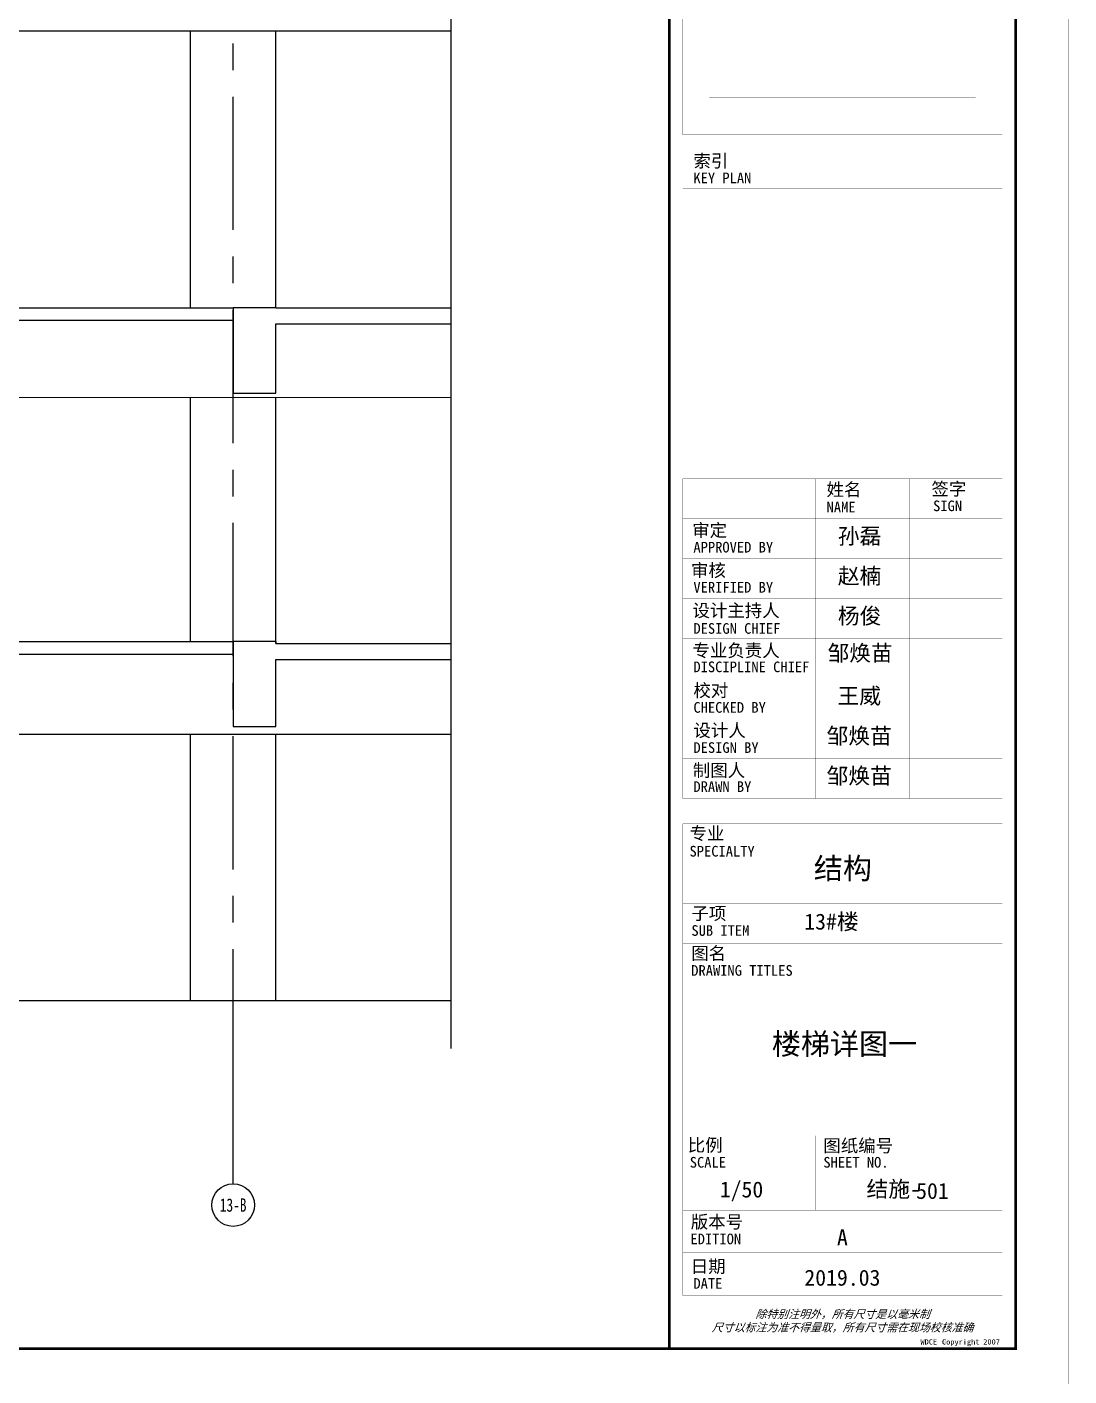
# Model space of a CAD drawing. Extents: x 20383 to 83436, y 6754 to 118707.
# Drawn here: x 73653 to 83436, y 89250 to 101909 of the extents above; entities that cross this region are included whole.
import ezdxf
from ezdxf.enums import TextEntityAlignment as Align

# ---------------------------------------------------------------- set-up
doc = ezdxf.new("R2010")
doc.units = 0
doc.header["$LTSCALE"] = 1000
doc.header["$MEASUREMENT"] = 0
doc.linetypes.add('CENTER', pattern=[2, 1.25, -0.25, 0.25, -0.25])
doc.layers.get('0').update_dxf_attribs({"linetype": 'CONTINUOUS'})
for name, color, linetype in [('02-TEXT_轴号', 7, 'CONTINUOUS'), ('A_STR-砌块墙', 121, 'CONTINUOUS'), ('A_STR-砼墙', 51, 'CONTINUOUS'), ('A_STR-砼柱', 51, 'CONTINUOUS'), ('AXIS', 253, 'CENTER'), ('s-colu', 40, 'CONTINUOUS'), ('s-dim', 3, 'CONTINUOUS'), ('s-thin', 3, 'CONTINUOUS'), ('S_A-E_楼梯', 171, 'CONTINUOUS'), ('签-建（陈）$0$SHEET_TEXT', 7, 'CONTINUOUS')]:
    doc.layers.add(name, color=color, linetype=linetype)
doc.styles.add('_TCH_AXIS', font='STXIHEI.TTF')
doc.styles.add('华文细黑', font='STXIHEI.TTF', dxfattribs={"height": 10})
doc.styles.add('图签信息$0$华文细黑', font='STXIHEI.TTF', dxfattribs={"height": 10})
doc.styles.add('签-建（陈）$0$华文细黑', font='STXIHEI.TTF', dxfattribs={"height": 10})

# ---------------------------------------------------------------- blocks, each defined once
blk = doc.blocks.new('图签信息$0$WDCE Copyright200X')
at = {"const_width": 0.016}
blk.add_lwpolyline([(-10.6, 1.26, 1), (-11.4, 1.26, 1)], format="xyb", close=True, dxfattribs=at)
at = {"style": '图签信息$0$华文细黑'}
for s, p in [('WDCE ', (-11.46, 0.5)), ('     Copyright ', (-3.51, 0.5))]:
    blk.add_text(s, height=1, dxfattribs=at).set_placement(p, align=Align.BOTTOM_RIGHT)
blk.add_text('c', height=0.6, dxfattribs=at).set_placement((-11.04, 1.35), align=Align.MIDDLE_CENTER)
blk.add_attdef('200X', text='', height=1, dxfattribs=at).set_placement((-0.45, 0.5), align=Align.BOTTOM_RIGHT)
blk = doc.blocks.new('图签信息')
at = {"const_width": 0.5}
blk.add_lwpolyline([(-65, 0), (0, 0), (0, 500.5), (-65, 500.5)], close=True, dxfattribs=at)
at = {"const_width": 0.05}
for points in [[(-62.5, 404.92), (-62.5, 227.83)], [(-62.5, 227.83), (-2.5, 227.83), (-2.5, 404.92)], [(-57.5, 234.85), (-7.5, 234.85)], [(-62.5, 227.83), (-2.5, 227.83)], [(-62.5, 217.74), (-2.5, 217.74)], [(-62.5, 103.26), (-2.5, 103.26), (-2.5, 163.26), (-62.5, 163.26), (-62.5, 103.26)], [(-37.5, 163.26), (-37.5, 103.26)], [(-20, 163.26), (-20, 103.26)], [(-62.5, 155.76), (-2.5, 155.76)], [(-62.5, 148.26), (-2.5, 148.26)], [(-62.5, 140.76), (-2.5, 140.76)], [(-62.5, 133.26), (-2.5, 133.26)], [(-62.5, 125.76), (-2.5, 125.76)], [(-62.5, 118.26), (-2.5, 118.26)], [(-62.5, 110.76), (-2.5, 110.76)], [(-62.5, 98.5), (-2.5, 98.5), (-2.5, 10), (-62.5, 10), (-62.5, 98.5)], [(-62.5, 83.5), (-2.5, 83.5)], [(-62.5, 76), (-2.5, 76)], [(-62.5, 40), (-2.5, 40)], [(-37.5, 40), (-37.5, 26)], [(-62.5, 26), (-2.5, 26)], [(-62.5, 18), (-2.5, 18)]]:
    blk.add_lwpolyline(points, dxfattribs=at)
blk.add_blockref('图签信息$0$WDCE Copyright200X', (-2.5, 0)).add_auto_attribs({'200X': '2007'})
at = {"style": '图签信息$0$华文细黑'}
for s, height, p in [('索引', 2.4, (-60.5, 224.14)), ('KEY PLAN', 2, (-60.5, 220.74)), ('姓名', 2.4, (-35.5, 162.47)), ('签字', 2.4, (-15.81, 162.57)), ('NAME', 2, (-35.5, 158.96)), ('SIGN', 2, (-15.5, 159.2)), ('审定', 2.4, (-60.73, 154.81)), ('APPROVED BY', 2, (-60.5, 151.44)), ('审核', 2.4, (-60.95, 147.29)), ('VERIFIED BY', 2, (-60.5, 143.91)), ('设计主持人', 2.4, (-60.68, 139.76)), ('DESIGN CHIEF', 2, (-60.5, 136.19)), ('专业负责人', 2.4, (-60.67, 132.26)), ('DISCIPLINE CHIEF', 2, (-60.5, 128.98)), ('校对', 2.4, (-60.5, 124.76)), ('CHECKED BY', 2, (-60.5, 121.37)), ('设计人', 2.4, (-60.5, 117.26)), ('DESIGN BY', 2, (-60.5, 113.83)), ('制图人', 2.4, (-60.61, 109.76)), ('DRAWN BY', 2, (-60.5, 106.5)), ('专业', 2.4, (-61.23, 97.93)), ('SPECIALTY', 2, (-61.23, 94.38)), ('子项', 2.4, (-60.88, 82.92)), ('SUB ITEM', 2, (-60.88, 79.5)), ('图名', 2.4, (-60.91, 75.41)), ('DRAWING TITLES', 2, (-60.91, 72)), ('比例', 2.4, (-61.56, 39.42)), ('图纸编号', 2.4, (-36.1, 39.32)), ('SCALE', 2, (-61.19, 36)), ('SHEET NO.', 2, (-36.1, 36)), ('版本号', 2.4, (-61, 25.03)), ('EDITION', 2, (-61.06, 21.61)), ('日期', 2.4, (-61, 16.68)), ('DATE', 2, (-60.5, 13.26))]:
    blk.add_text(s, height=height, dxfattribs=at).set_placement(p, align=Align.TOP_LEFT)
at = {"color": 4, "style": '图签信息$0$华文细黑'}
for s, p in [('A', (-32.53, 19.4)), ('2019.03', (-32.53, 11.84))]:
    blk.add_text(s, height=3, dxfattribs=at).set_placement(p, align=Align.CENTER)
at = {"style": '图签信息$0$华文细黑', "oblique": 20}
for s, p in [('除特别注明外，所有尺寸是以毫米制', (-32.5, 6.5)), ('尺寸以标注为准不得量取，所有尺寸需在现场校核准确', (-32.5, 4))]:
    blk.add_text(s, height=1.5, dxfattribs=at).set_placement(p, align=Align.MIDDLE_CENTER)
blk = doc.blocks.new('图签-A1')
at = {"color": 2}
blk.add_blockref('图签信息', (0, 0), dxfattribs=at)
at = {"color": 3, "style": '华文细黑'}
blk.add_text('结构', height=4, dxfattribs=at).set_placement((-37.89, 88.17))
at = {"color": 2, "style": '华文细黑'}
for s, p in [('13#楼', (-39.69, 78.67)), ('1/50', (-55.55, 28.4)), ('结施-', (-28, 28.48))]:
    blk.add_text(s, height=3, dxfattribs=at).set_placement(p)
at = {"layer": '签-建（陈）$0$SHEET_TEXT', "ltscale": 0.001, "attachment_point": 5, "style": '签-建（陈）$0$华文细黑'}
for s, insert, char_height, width in [('孙磊', (-29.3, 152.37), 2.998, 17.4861), ('赵楠', (-29.3, 144.88), 2.998, 17.4861), ('杨俊', (-29.3, 137.38), 2.998, 17.4861), ('邹焕苗', (-29.2, 130.41), 2.99, 17.9613), ('王威', (-29.36, 122.37), 2.998, 17.4861), ('邹焕苗', (-29.36, 114.87), 2.998, 17.4861), ('邹焕苗', (-29.36, 107.37), 2.998, 17.4861)]:
    blk.add_mtext(s, dxfattribs=dict(at, insert=insert, char_height=char_height, width=width))

msp = doc.modelspace()

# ---------------------------------------------------------------- linework, layer by layer
for points, const_width in [([(20384.4, 89005.7), (83434.4, 89005.7), (83434.4, 118705.7), (20384.4, 118705.7)], 2.5), ([(79684.4, 118205.7), (21634.4, 118205.7), (21634.4, 89505.7), (79684.4, 89505.7)], 25)]:
    msp.add_lwpolyline(points, close=True, dxfattribs=dict(const_width=const_width))
at = {"layer": 'A_STR-砌块墙'}
msp.add_line((75588.6, 92774.1), (75788.6, 92774.1), dxfattribs=at)
at = {"layer": 'A_STR-砼墙'}
for p, q in [((75988.6, 99274.1), (77635.4, 99274.1)), ((75988.6, 99124.1), (77635.4, 99124.1)), ((75988.6, 96144.1), (75988.6, 96124.1)), ((75988.6, 96124.1), (77635.4, 96124.1)), ((75988.6, 95974.1), (77635.4, 95974.1)), ((71358.6, 92774.1), (75688.6, 92774.1)), ((75688.6, 92774.1), (77635.4, 92774.1))]:
    msp.add_line(p, q, dxfattribs=at)
at = {"layer": 'A_STR-砼柱'}
for p, q in [((75988.6, 99274.1), (75588.6, 99274.1)), ((75588.6, 99274.1), (75588.6, 98474.1)), ((75988.6, 98474.1), (75988.6, 99124.1)), ((75588.6, 98474.1), (75988.6, 98474.1)), ((75988.6, 96144.1), (75588.6, 96144.1)), ((75588.6, 96144.1), (75588.6, 95344.1)), ((75988.6, 95344.1), (75988.6, 95974.1)), ((75588.6, 95344.1), (75988.6, 95344.1))]:
    msp.add_line(p, q, dxfattribs=at)
at = {"layer": 'AXIS', "color": 1}
msp.add_line((75588.6, 92004.6), (75588.6, 115250.8), dxfattribs=at)
at = {"layer": 's-colu'}
for p, q in [((70390.8, 101874.1), (77635.4, 101874.1)), ((75188.6, 99274.1), (75188.6, 101874.1)), ((75988.6, 99274.1), (75988.6, 101874.1)), ((70124.1, 98428.3), (77635.4, 98436.4)), ((75188.6, 96144.1), (75188.6, 98433.8)), ((75988.6, 96124.1), (75988.6, 98434.6)), ((75988.6, 95344.1), (75988.6, 95974.1)), ((70350, 95274.1), (77635.4, 95274.1)), ((75188.6, 92774.1), (75188.6, 95274.1)), ((75988.6, 92774.1), (75988.6, 95274.1))]:
    msp.add_line(p, q, dxfattribs=at)
at = {"layer": 's-dim'}
msp.add_line((75588.6, 91054.6), (75588.6, 92004.6), dxfattribs=at)
msp.add_circle((75588.6, 90854.6), 200, dxfattribs=at)
at = {"layer": 's-thin'}
msp.add_lwpolyline([(77635.4, 92324.1), (77635.4, 102442.9), (77530.4, 102481.1), (77740.4, 102518.1), (77635.4, 102555.4), (77635.4, 112674.1)], dxfattribs=at)
at = {"layer": 'S_A-E_楼梯'}
for p, q in [((71394.3, 99274.1), (75588.6, 99274.1)), ((75588.6, 99274.1), (75588.6, 99154.1)), ((75588.6, 99154.1), (71668.6, 99154.1)), ((71078.6, 96144.1), (75588.6, 96144.1)), ((75588.6, 96144.1), (75588.6, 96024.1)), ((71668.6, 96024.1), (75588.6, 96024.1))]:
    msp.add_line(p, q, dxfattribs=at)

# ---------------------------------------------------------------- block references
at = {"xscale": 49.99999999999999, "yscale": 49.99999999999999, "zscale": 49.99999999999999, "rotation": 359.9999993233541}
msp.add_blockref('图签-A1', (82934.4, 89505.7), dxfattribs=at)

# ---------------------------------------------------------------- texts
at = {"color": 2, "style": '华文细黑'}
msp.add_text('501', height=150, dxfattribs=at).set_placement((82000.1, 90912))
at = {"color": 2, "insert": (81327.4, 92355.5), "char_height": 200, "attachment_point": 5, "style": '华文细黑'}
msp.add_mtext_dynamic_manual_height_columns('楼梯详图一', width=8010.709, gutter_width=11, heights=[0], dxfattribs=at)
at = {"layer": '02-TEXT_轴号', "style": '_TCH_AXIS', "width": 0.743037}
msp.add_text('13-B', height=125.05, dxfattribs=at).set_placement((75463.3, 90792.1), (75713.8, 90792.1), align=Align.FIT)

doc.saveas('drawing.dxf')
